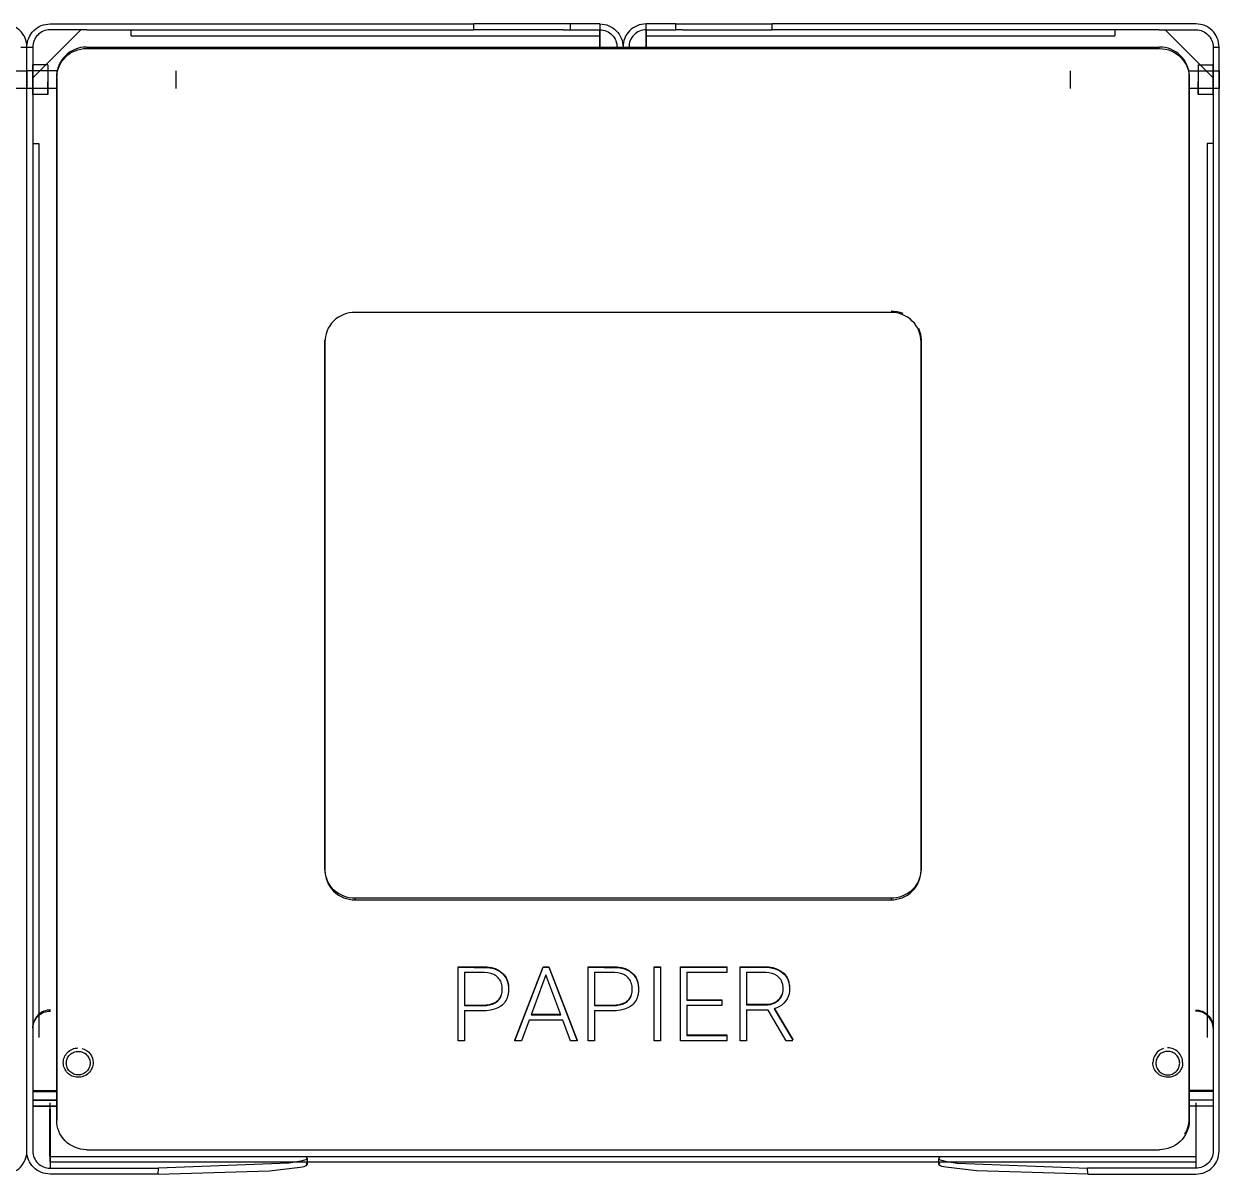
# Model space of a CAD drawing. Header units: millimetres. Extents: x 10366 to 28454, y 24552 to 29702.
# Drawn here: x 27372.8 to 27773.8, y 26260.7 to 26646.6 of the extents above; entities that cross this region are included whole.
import ezdxf

# ---------------------------------------------------------------- set-up
doc = ezdxf.new("R2010")
doc.units = ezdxf.units.MM
doc.header["$LTSCALE"] = 3
doc.layers.add('DomyÅ›lny', color=7, linetype='Continuous')

msp = doc.modelspace()

# ---------------------------------------------------------------- linework, layer by layer
at = {"layer": 'DomyÅ›lny'}
for p, q in [((27381.57, 26646.64), (27523.81, 26646.64)), ((27556.05, 26646.64), (27523.81, 26646.64)), ((27523.81, 26644.64), (27523.81, 26646.64)), ((27556.05, 26646.64), (27556.05, 26644.64)), ((27566.05, 26646.64), (27566.05, 26644.64)), ((27581.57, 26644.64), (27581.57, 26646.64)), ((27591.57, 26644.64), (27591.57, 26646.64)), ((27591.57, 26646.64), (27623.81, 26646.64)), ((27623.81, 26644.64), (27623.81, 26646.64)), ((27766.05, 26646.64), (27623.81, 26646.64)), ((27391.92, 26644.64), (27375.81, 26628.52)), ((27378.98, 26631.7), (27391.92, 26644.64)), ((27393.92, 26644.64), (27381.57, 26644.64)), ((27393.92, 26644.64), (27523.81, 26644.64)), ((27408.81, 26642.64), (27408.81, 26644.64)), ((27408.81, 26642.64), (27566.05, 26642.64)), ((27553.69, 26644.64), (27523.81, 26644.64)), ((27553.69, 26644.64), (27556.05, 26644.64)), ((27566.05, 26644.64), (27566.05, 26642.64)), ((27566.05, 26644.64), (27566.05, 26638.38)), ((27566.05, 26638.38), (27566.05, 26644.64)), ((27581.57, 26642.64), (27581.57, 26644.64)), ((27581.57, 26638.38), (27581.57, 26644.64)), ((27581.57, 26644.64), (27581.57, 26638.38)), ((27581.57, 26642.64), (27738.81, 26642.64)), ((27593.92, 26644.64), (27591.57, 26644.64)), ((27593.92, 26644.64), (27623.81, 26644.64)), ((27753.69, 26644.64), (27623.81, 26644.64)), ((27738.81, 26644.64), (27738.81, 26642.64)), ((27753.69, 26644.64), (27766.05, 26644.64)), ((27755.69, 26644.64), (27771.81, 26628.52)), ((27768.55, 26631.78), (27755.69, 26644.64)), ((27371.81, 26638.88), (27373.81, 26638.88)), ((27373.81, 26268.38), (27373.81, 26638.88)), ((27373.81, 26268.38), (27373.81, 26638.88)), ((27373.81, 26638.88), (27375.81, 26638.88)), ((27375.81, 26638.88), (27375.81, 26268.38)), ((27393.81, 26638.88), (27753.81, 26638.88)), ((27771.81, 26638.88), (27773.81, 26638.88)), ((27771.81, 26638.88), (27771.81, 26268.38)), ((27773.81, 26268.38), (27773.81, 26638.88)), ((27393.81, 26638.38), (27753.81, 26638.38)), ((27363.51, 26630.91), (27373.81, 26630.91)), ((27384.1, 26630.91), (27373.81, 26630.91)), ((27380.81, 26632.91), (27375.81, 26632.91)), ((27380.81, 26630.91), (27375.81, 26630.91)), ((27763.51, 26630.91), (27773.81, 26630.91)), ((27766.81, 26632.91), (27771.81, 26632.91)), ((27766.81, 26630.91), (27771.81, 26630.91)), ((27383.81, 26279.24), (27383.81, 26629.03)), ((27383.81, 26628.52), (27383.81, 26278.74)), ((27763.81, 26279.24), (27763.81, 26629.03)), ((27763.81, 26628.52), (27763.81, 26278.74)), ((27373.81, 26624.91), (27363.81, 26624.91)), ((27383.81, 26624.91), (27373.81, 26624.91)), ((27380.81, 26624.91), (27375.81, 26624.91)), ((27380.81, 26622.91), (27375.81, 26622.91)), ((27773.81, 26624.91), (27763.81, 26624.91)), ((27771.81, 26624.91), (27766.81, 26624.91)), ((27771.81, 26622.91), (27766.81, 26622.91)), ((27375.81, 26606.5), (27377.81, 26606.5)), ((27377.81, 26606.5), (27377.81, 26306.5)), ((27771.81, 26606.5), (27769.81, 26606.5)), ((27769.81, 26606.5), (27769.81, 26306.5)), ((27663.81, 26549.82), (27483.81, 26549.82)), ((27473.81, 26363.09), (27473.81, 26540.48)), ((27473.81, 26539.97), (27473.81, 26362.58)), ((27673.81, 26540.48), (27673.81, 26363.09)), ((27673.81, 26362.58), (27673.81, 26539.97)), ((27473.81, 26363.09), (27473.81, 26362.58)), ((27673.81, 26363.09), (27673.81, 26362.58)), ((27483.81, 26353.24), (27483.81, 26352.73)), ((27663.81, 26353.24), (27483.81, 26353.24)), ((27483.81, 26352.73), (27663.81, 26352.73)), ((27663.81, 26353.24), (27663.81, 26352.73)), ((27518.5, 26305.63), (27518.5, 26330.27)), ((27518.5, 26305.46), (27518.5, 26330.1)), ((27537.51, 26305.63), (27546.97, 26330.27)), ((27537.51, 26305.46), (27546.97, 26330.1)), ((27546.97, 26330.27), (27548.98, 26330.27)), ((27546.97, 26330.1), (27548.98, 26330.1)), ((27548.98, 26330.27), (27558.44, 26305.63)), ((27548.98, 26330.1), (27558.44, 26305.46)), ((27562.11, 26305.63), (27562.11, 26330.27)), ((27562.11, 26305.46), (27562.11, 26330.1)), ((27584.23, 26330.27), (27586.34, 26330.27)), ((27584.23, 26305.63), (27584.23, 26330.27)), ((27584.23, 26330.1), (27586.34, 26330.1)), ((27584.23, 26305.46), (27584.23, 26330.1)), ((27586.34, 26330.27), (27586.34, 26305.63)), ((27586.34, 26330.1), (27586.34, 26305.46)), ((27593.12, 26305.63), (27593.12, 26330.27)), ((27593.12, 26330.27), (27608.59, 26330.27)), ((27593.12, 26305.46), (27593.12, 26330.1)), ((27593.12, 26330.1), (27608.59, 26330.1)), ((27608.59, 26330.27), (27608.59, 26328.49)), ((27608.59, 26330.1), (27608.59, 26328.32)), ((27613.07, 26305.63), (27613.07, 26330.27)), ((27613.07, 26305.46), (27613.07, 26330.1)), ((27520.61, 26328.49), (27520.61, 26317.42)), ((27520.61, 26328.32), (27520.61, 26317.25)), ((27547.97, 26327.56), (27542.95, 26314.14)), ((27552.98, 26314.14), (27547.97, 26327.56)), ((27564.23, 26328.49), (27564.23, 26317.42)), ((27564.23, 26328.32), (27564.23, 26317.25)), ((27595.23, 26328.49), (27595.23, 26319.2)), ((27595.23, 26328.32), (27595.23, 26319.03)), ((27608.59, 26328.32), (27595.23, 26328.32)), ((27615.2, 26328.49), (27615.2, 26317.66)), ((27615.2, 26328.32), (27615.2, 26317.49)), ((27595.23, 26319.2), (27606.93, 26319.2)), ((27595.23, 26319.03), (27606.93, 26319.03)), ((27606.93, 26319.2), (27606.93, 26317.44)), ((27606.93, 26319.03), (27606.93, 26317.27)), ((27520.61, 26315.66), (27520.61, 26305.63)), ((27520.61, 26315.49), (27520.61, 26305.46)), ((27542.95, 26314.31), (27552.98, 26314.31)), ((27542.95, 26314.14), (27552.98, 26314.14)), ((27564.23, 26315.66), (27564.23, 26305.63)), ((27564.23, 26315.49), (27564.23, 26305.46)), ((27595.23, 26317.44), (27595.23, 26307.39)), ((27606.93, 26317.27), (27595.23, 26317.27)), ((27595.23, 26317.27), (27595.23, 26307.22)), ((27615.2, 26315.88), (27615.2, 26305.63)), ((27622.47, 26315.71), (27615.2, 26315.71)), ((27615.2, 26315.71), (27615.2, 26305.46)), ((27628.51, 26305.46), (27622.47, 26315.71)), ((27624.51, 26316.32), (27630.76, 26305.85)), ((27624.51, 26316.15), (27630.76, 26305.68)), ((27542.3, 26312.36), (27539.72, 26305.46)), ((27553.65, 26312.36), (27542.3, 26312.36)), ((27556.24, 26305.46), (27553.65, 26312.36)), ((27595.23, 26307.39), (27595.23, 26307.22)), ((27595.23, 26307.39), (27608.68, 26307.39)), ((27595.23, 26307.22), (27608.68, 26307.22)), ((27608.68, 26307.39), (27608.68, 26307.22)), ((27608.68, 26307.39), (27608.68, 26305.63)), ((27608.68, 26307.22), (27608.68, 26305.46)), ((27520.61, 26305.46), (27518.5, 26305.46)), ((27539.72, 26305.46), (27537.51, 26305.46)), ((27558.44, 26305.46), (27556.24, 26305.46)), ((27564.23, 26305.46), (27562.11, 26305.46)), ((27586.34, 26305.46), (27584.23, 26305.46)), ((27608.68, 26305.46), (27593.12, 26305.46)), ((27615.2, 26305.46), (27613.07, 26305.46)), ((27630.76, 26305.46), (27628.51, 26305.46)), ((27375.81, 26288.74), (27383.81, 26288.74)), ((27375.81, 26288.4), (27383.81, 26288.4)), ((27771.8, 26288.74), (27763.81, 26288.74)), ((27771.8, 26288.4), (27763.81, 26288.4)), ((27375.81, 26285.52), (27383.81, 26285.52)), ((27383.81, 26285.51), (27375.81, 26285.51)), ((27375.81, 26283.52), (27383.81, 26283.52)), ((27383.81, 26283.51), (27375.81, 26283.51)), ((27381.56, 26266.55), (27381.56, 26282.52)), ((27381.57, 26282.55), (27381.57, 26262.67)), ((27771.8, 26285.52), (27763.81, 26285.52)), ((27771.8, 26285.51), (27763.81, 26285.51)), ((27771.8, 26283.52), (27763.81, 26283.52)), ((27771.8, 26283.51), (27763.81, 26283.51)), ((27766.05, 26282.55), (27766.05, 26262.67)), ((27766.05, 26282.52), (27766.05, 26266.55)), ((27383.81, 26278.74), (27383.81, 26279.24)), ((27763.81, 26278.74), (27763.81, 26279.24)), ((27381.56, 26266.55), (27766.05, 26266.55)), ((27393.81, 26268.88), (27753.81, 26268.88)), ((27467.84, 26265.91), (27467.8, 26263.93)), ((27679.81, 26263.93), (27679.77, 26265.91)), ((27766.05, 26264.68), (27381.56, 26264.68)), ((27381.57, 26262.67), (27417.93, 26262.67)), ((27417.89, 26260.69), (27417.93, 26262.67)), ((27766.05, 26262.67), (27729.68, 26262.67)), ((27729.72, 26260.69), (27729.68, 26262.67)), ((27417.89, 26260.69), (27381.57, 26260.69)), ((27729.72, 26260.69), (27766.05, 26260.69))]:
    msp.add_line(p, q, dxfattribs=at)
for points in [[(27373.81, 26638.88, 0), (27373.77, 26639.65, 0), (27373.65, 26640.42, 0), (27373.46, 26641.17, 0), (27373.2, 26641.89, 0), (27372.86, 26642.58, 0), (27372.47, 26643.24, 0), (27372.01, 26643.85, 0), (27371.49, 26644.41, 0), (27370.92, 26644.91, 0), (27370.31, 26645.36, 0), (27369.66, 26645.75, 0), (27368.97, 26646.07, 0), (27368.26, 26646.32, 0), (27367.53, 26646.49, 0), (27366.79, 26646.6, 0), (27366.05, 26646.64, 0)], [(27373.81, 26638.88, 0), (27373.84, 26639.65, 0), (27373.96, 26640.42, 0), (27374.15, 26641.17, 0), (27374.41, 26641.89, 0), (27374.75, 26642.58, 0), (27375.14, 26643.24, 0), (27375.6, 26643.85, 0), (27376.12, 26644.41, 0), (27376.69, 26644.91, 0), (27377.3, 26645.36, 0), (27377.95, 26645.75, 0), (27378.64, 26646.07, 0), (27379.35, 26646.32, 0), (27380.08, 26646.49, 0), (27380.82, 26646.6, 0), (27381.57, 26646.64, 0)], [(27566.05, 26646.64, 0), (27566.05, 26646.64, 0), (27566.05, 26646.64, 0), (27566.05, 26646.64, 0), (27566.05, 26646.64, 0), (27566.05, 26646.64, 0), (27566.05, 26646.64, 0), (27566.05, 26646.64, 0), (27566.05, 26646.64, 0), (27566.05, 26646.64, 0), (27566.05, 26646.64, 0), (27566.04, 26646.64, 0), (27566.04, 26646.64, 0), (27566.03, 26646.64, 0), (27565.98, 26646.64, 0), (27565.75, 26646.64, 0), (27564.81, 26646.64, 0), (27556.05, 26646.64, 0)], [(27566.05, 26646.64, 0), (27566.82, 26646.6, 0), (27567.59, 26646.48, 0), (27568.33, 26646.29, 0), (27569.06, 26646.03, 0), (27569.75, 26645.7, 0), (27570.4, 26645.3, 0), (27571.01, 26644.84, 0), (27571.57, 26644.32, 0), (27572.08, 26643.76, 0), (27572.53, 26643.14, 0), (27572.91, 26642.49, 0), (27573.23, 26641.81, 0), (27573.48, 26641.1, 0), (27573.66, 26640.37, 0), (27573.77, 26639.62, 0), (27573.81, 26638.88, 0)], [(27581.57, 26646.64, 0), (27580.79, 26646.6, 0), (27580.03, 26646.48, 0), (27579.28, 26646.29, 0), (27578.55, 26646.03, 0), (27577.86, 26645.7, 0), (27577.21, 26645.3, 0), (27576.6, 26644.84, 0), (27576.04, 26644.32, 0), (27575.53, 26643.76, 0), (27575.08, 26643.14, 0), (27574.7, 26642.49, 0), (27574.38, 26641.81, 0), (27574.13, 26641.1, 0), (27573.95, 26640.37, 0), (27573.84, 26639.62, 0), (27573.81, 26638.88, 0)], [(27591.57, 26646.64, 0), (27581.57, 26646.64, 0)], [(27773.81, 26638.88, 0), (27773.77, 26639.65, 0), (27773.65, 26640.42, 0), (27773.46, 26641.17, 0), (27773.2, 26641.89, 0), (27772.86, 26642.58, 0), (27772.47, 26643.24, 0), (27772.01, 26643.85, 0), (27771.49, 26644.41, 0), (27770.92, 26644.91, 0), (27770.31, 26645.36, 0), (27769.66, 26645.75, 0), (27768.97, 26646.07, 0), (27768.26, 26646.32, 0), (27767.53, 26646.49, 0), (27766.79, 26646.6, 0), (27766.05, 26646.64, 0)], [(27381.57, 26644.64, 0), (27380.98, 26644.61, 0), (27380.42, 26644.52, 0), (27379.86, 26644.38, 0), (27379.32, 26644.18, 0), (27378.8, 26643.93, 0), (27378.32, 26643.64, 0), (27377.87, 26643.29, 0), (27377.45, 26642.91, 0), (27377.08, 26642.49, 0), (27376.75, 26642.03, 0), (27376.46, 26641.55, 0), (27376.23, 26641.04, 0), (27376.04, 26640.52, 0), (27375.91, 26639.98, 0), (27375.83, 26639.43, 0), (27375.81, 26638.88, 0)], [(27556.05, 26644.64, 0), (27566.05, 26644.64, 0)], [(27566.05, 26644.64, 0), (27566.63, 26644.61, 0), (27567.2, 26644.52, 0), (27567.75, 26644.38, 0), (27568.29, 26644.18, 0), (27568.81, 26643.93, 0), (27569.29, 26643.64, 0), (27569.74, 26643.29, 0), (27570.16, 26642.91, 0), (27570.53, 26642.49, 0), (27570.86, 26642.03, 0), (27571.15, 26641.55, 0), (27571.38, 26641.04, 0), (27571.57, 26640.52, 0), (27571.7, 26639.98, 0), (27571.78, 26639.43, 0), (27571.81, 26638.88, 0)], [(27581.57, 26644.64, 0), (27580.98, 26644.61, 0), (27580.42, 26644.52, 0), (27579.86, 26644.38, 0), (27579.32, 26644.18, 0), (27578.8, 26643.93, 0), (27578.32, 26643.64, 0), (27577.87, 26643.29, 0), (27577.45, 26642.91, 0), (27577.08, 26642.49, 0), (27576.75, 26642.03, 0), (27576.46, 26641.55, 0), (27576.23, 26641.04, 0), (27576.04, 26640.52, 0), (27575.91, 26639.98, 0), (27575.83, 26639.43, 0), (27575.81, 26638.88, 0)], [(27581.57, 26644.64, 0), (27581.57, 26644.64, 0), (27581.57, 26644.64, 0), (27581.57, 26644.64, 0), (27581.57, 26644.64, 0), (27581.57, 26644.64, 0), (27581.57, 26644.64, 0), (27581.57, 26644.64, 0), (27581.57, 26644.64, 0), (27581.57, 26644.64, 0), (27581.57, 26644.64, 0), (27581.57, 26644.64, 0), (27581.57, 26644.64, 0), (27581.58, 26644.64, 0), (27581.64, 26644.64, 0), (27581.86, 26644.64, 0), (27582.8, 26644.64, 0), (27591.57, 26644.64, 0)], [(27766.05, 26644.64, 0), (27766.63, 26644.61, 0), (27767.2, 26644.52, 0), (27767.75, 26644.38, 0), (27768.29, 26644.18, 0), (27768.81, 26643.93, 0), (27769.29, 26643.64, 0), (27769.74, 26643.29, 0), (27770.16, 26642.91, 0), (27770.53, 26642.49, 0), (27770.86, 26642.03, 0), (27771.15, 26641.55, 0), (27771.38, 26641.04, 0), (27771.57, 26640.52, 0), (27771.7, 26639.98, 0), (27771.78, 26639.43, 0), (27771.81, 26638.88, 0)], [(27393.81, 26638.88, 0), (27392.78, 26638.83, 0), (27391.78, 26638.68, 0), (27390.8, 26638.42, 0), (27389.85, 26638.08, 0), (27388.95, 26637.64, 0), (27388.1, 26637.12, 0), (27387.32, 26636.53, 0), (27386.6, 26635.86, 0), (27385.95, 26635.13, 0), (27385.38, 26634.34, 0), (27384.9, 26633.51, 0), (27384.5, 26632.63, 0), (27384.19, 26631.74, 0), (27383.97, 26630.81, 0), (27383.84, 26629.93, 0), (27383.81, 26629.03, 0)], [(27763.81, 26629.03, 0), (27763.75, 26630.02, 0), (27763.6, 26631.01, 0), (27763.35, 26631.97, 0), (27763.01, 26632.89, 0), (27762.57, 26633.77, 0), (27762.05, 26634.6, 0), (27761.46, 26635.37, 0), (27760.79, 26636.08, 0), (27760.06, 26636.71, 0), (27759.28, 26637.28, 0), (27758.45, 26637.76, 0), (27757.57, 26638.16, 0), (27756.68, 26638.47, 0), (27755.75, 26638.69, 0), (27754.78, 26638.84, 0), (27753.81, 26638.88, 0)], [(27383.81, 26628.52, 0), (27383.86, 26629.52, 0), (27384.01, 26630.5, 0), (27384.26, 26631.46, 0), (27384.61, 26632.38, 0), (27385.04, 26633.26, 0), (27385.56, 26634.09, 0), (27386.15, 26634.86, 0), (27386.82, 26635.57, 0), (27387.55, 26636.21, 0), (27388.33, 26636.77, 0), (27389.16, 26637.25, 0), (27390.04, 26637.65, 0), (27390.93, 26637.96, 0), (27391.86, 26638.19, 0), (27392.83, 26638.33, 0), (27393.81, 26638.38, 0)], [(27753.81, 26638.38, 0), (27754.83, 26638.32, 0), (27755.83, 26638.17, 0), (27756.82, 26637.92, 0), (27757.76, 26637.57, 0), (27758.66, 26637.14, 0), (27759.51, 26636.62, 0), (27760.29, 26636.02, 0), (27761.02, 26635.35, 0), (27761.66, 26634.62, 0), (27762.23, 26633.83, 0), (27762.71, 26633, 0), (27763.11, 26632.13, 0), (27763.42, 26631.23, 0), (27763.64, 26630.3, 0), (27763.77, 26629.43, 0), (27763.81, 26628.52, 0)], [(27373.81, 26630.91, 0), (27373.81, 26630.91, 0), (27373.81, 26630.91, 0), (27373.81, 26630.91, 0), (27373.81, 26630.91, 0), (27373.81, 26630.91, 0), (27373.81, 26630.91, 0), (27373.81, 26630.91, 0), (27373.81, 26630.91, 0), (27373.81, 26630.91, 0), (27373.81, 26630.91, 0), (27373.81, 26630.91, 0), (27373.81, 26630.9, 0), (27373.81, 26630.89, 0), (27373.81, 26630.82, 0), (27373.81, 26630.54, 0), (27373.81, 26624.91, 0)], [(27375.81, 26630.91, 0), (27375.81, 26630.91, 0), (27375.81, 26630.91, 0), (27375.81, 26630.91, 0), (27375.81, 26630.91, 0), (27375.81, 26630.91, 0), (27375.81, 26630.91, 0), (27375.81, 26630.91, 0), (27375.81, 26630.91, 0), (27375.81, 26630.91, 0), (27375.81, 26630.91, 0), (27375.81, 26630.91, 0), (27375.81, 26630.9, 0), (27375.81, 26630.89, 0), (27375.81, 26630.82, 0), (27375.81, 26630.54, 0), (27375.81, 26624.91, 0)], [(27380.81, 26632.91, 0), (27380.81, 26632.91, 0), (27380.81, 26632.91, 0), (27380.81, 26632.91, 0), (27380.81, 26632.91, 0), (27380.81, 26632.91, 0), (27380.81, 26632.91, 0), (27380.81, 26632.91, 0), (27380.81, 26632.91, 0), (27380.81, 26632.91, 0), (27380.81, 26632.91, 0), (27380.81, 26632.9, 0), (27380.81, 26632.89, 0), (27380.81, 26632.83, 0), (27380.81, 26632.59, 0), (27380.81, 26630.02, 0), (27380.81, 26623.56, 0), (27380.81, 26622.91, 0), (27380.81, 26622.91, 0), (27380.81, 26622.91, 0), (27380.81, 26622.91, 0), (27380.81, 26622.91, 0), (27380.81, 26622.91, 0), (27380.81, 26622.91, 0), (27380.81, 26622.91, 0), (27380.81, 26622.91, 0), (27380.81, 26622.91, 0), (27380.81, 26622.91, 0), (27380.81, 26622.91, 0), (27380.81, 26622.91, 0), (27380.81, 26622.91, 0), (27380.81, 26622.91, 0), (27380.81, 26622.91, 0), (27380.81, 26622.91, 0), (27380.81, 26622.91, 0), (27380.81, 26622.91, 0), (27380.81, 26622.93, 0), (27380.81, 26622.98, 0), (27380.81, 26623.22, 0), (27380.81, 26624.23, 0), (27380.81, 26627.18, 0)], [(27380.81, 26630.91, 0), (27380.81, 26630.91, 0), (27380.81, 26630.91, 0), (27380.81, 26630.91, 0), (27380.81, 26630.91, 0), (27380.81, 26630.91, 0), (27380.81, 26630.91, 0), (27380.81, 26630.91, 0), (27380.81, 26630.91, 0), (27380.81, 26630.91, 0), (27380.81, 26630.91, 0), (27380.81, 26630.91, 0), (27380.81, 26630.9, 0), (27380.81, 26630.89, 0), (27380.81, 26630.82, 0), (27380.81, 26630.54, 0), (27380.81, 26624.91, 0)], [(27423.81, 26630.91, 0), (27423.81, 26630.91, 0), (27423.81, 26630.91, 0), (27423.81, 26630.91, 0), (27423.81, 26630.91, 0), (27423.81, 26630.91, 0), (27423.81, 26630.91, 0), (27423.81, 26630.91, 0), (27423.81, 26630.91, 0), (27423.81, 26630.91, 0), (27423.81, 26630.91, 0), (27423.81, 26630.91, 0), (27423.81, 26630.9, 0), (27423.81, 26630.89, 0), (27423.81, 26630.82, 0), (27423.81, 26630.54, 0), (27423.81, 26624.91, 0)], [(27723.81, 26630.91, 0), (27723.81, 26630.91, 0), (27723.81, 26630.91, 0), (27723.81, 26630.91, 0), (27723.81, 26630.91, 0), (27723.81, 26630.91, 0), (27723.81, 26630.91, 0), (27723.81, 26630.91, 0), (27723.81, 26630.91, 0), (27723.81, 26630.91, 0), (27723.81, 26630.91, 0), (27723.81, 26630.91, 0), (27723.81, 26630.9, 0), (27723.81, 26630.89, 0), (27723.81, 26630.82, 0), (27723.81, 26630.54, 0), (27723.81, 26624.91, 0)], [(27766.81, 26632.91, 0), (27766.81, 26632.91, 0), (27766.81, 26632.91, 0), (27766.81, 26632.91, 0), (27766.81, 26632.91, 0), (27766.81, 26632.91, 0), (27766.81, 26632.91, 0), (27766.81, 26632.91, 0), (27766.81, 26632.91, 0), (27766.81, 26632.91, 0), (27766.81, 26632.91, 0), (27766.81, 26632.9, 0), (27766.81, 26632.89, 0), (27766.81, 26632.83, 0), (27766.81, 26632.59, 0), (27766.81, 26630.02, 0), (27766.81, 26623.56, 0), (27766.81, 26622.91, 0), (27766.81, 26622.91, 0), (27766.81, 26622.91, 0), (27766.81, 26622.91, 0), (27766.81, 26622.91, 0), (27766.81, 26622.91, 0), (27766.81, 26622.91, 0), (27766.81, 26622.91, 0), (27766.81, 26622.91, 0), (27766.81, 26622.91, 0), (27766.81, 26622.91, 0), (27766.81, 26622.91, 0), (27766.81, 26622.91, 0), (27766.81, 26622.91, 0), (27766.81, 26622.91, 0), (27766.81, 26622.91, 0), (27766.81, 26622.91, 0), (27766.81, 26622.91, 0), (27766.81, 26622.91, 0), (27766.81, 26622.93, 0), (27766.81, 26622.98, 0), (27766.81, 26623.22, 0), (27766.81, 26624.23, 0), (27766.81, 26627.18, 0)], [(27766.81, 26630.91, 0), (27766.81, 26630.91, 0), (27766.81, 26630.91, 0), (27766.81, 26630.91, 0), (27766.81, 26630.91, 0), (27766.81, 26630.91, 0), (27766.81, 26630.91, 0), (27766.81, 26630.91, 0), (27766.81, 26630.91, 0), (27766.81, 26630.91, 0), (27766.81, 26630.91, 0), (27766.81, 26630.91, 0), (27766.81, 26630.9, 0), (27766.81, 26630.89, 0), (27766.81, 26630.82, 0), (27766.81, 26630.54, 0), (27766.81, 26624.91, 0)], [(27771.81, 26630.91, 0), (27771.81, 26630.91, 0), (27771.81, 26630.91, 0), (27771.81, 26630.91, 0), (27771.81, 26630.91, 0), (27771.81, 26630.91, 0), (27771.81, 26630.91, 0), (27771.81, 26630.91, 0), (27771.81, 26630.91, 0), (27771.81, 26630.91, 0), (27771.81, 26630.91, 0), (27771.81, 26630.91, 0), (27771.81, 26630.9, 0), (27771.81, 26630.89, 0), (27771.81, 26630.82, 0), (27771.81, 26630.54, 0), (27771.81, 26624.91, 0)], [(27373.81, 26629.65, 0), (27373.81, 26624.91, 0)], [(27663.81, 26550.33, 0), (27664.76, 26550.29, 0), (27665.74, 26550.15, 0), (27666.73, 26549.9, 0), (27667.72, 26549.55, 0)], [(27483.81, 26549.82, 0), (27482.91, 26549.78, 0), (27481.99, 26549.66, 0), (27481.05, 26549.44, 0), (27480.12, 26549.13, 0), (27479.21, 26548.72, 0), (27478.33, 26548.22, 0), (27477.5, 26547.62, 0), (27476.73, 26546.94, 0), (27476.04, 26546.18, 0), (27475.44, 26545.36, 0), (27474.92, 26544.49, 0), (27474.51, 26543.6, 0), (27474.19, 26542.68, 0), (27473.97, 26541.76, 0), (27473.85, 26540.85, 0), (27473.81, 26539.97, 0)], [(27673.81, 26539.97, 0), (27673.76, 26540.85, 0), (27673.64, 26541.76, 0), (27673.42, 26542.68, 0), (27673.1, 26543.6, 0), (27672.69, 26544.49, 0), (27672.18, 26545.36, 0), (27671.57, 26546.18, 0), (27670.88, 26546.94, 0), (27670.11, 26547.62, 0), (27669.28, 26548.22, 0), (27668.4, 26548.72, 0), (27667.49, 26549.13, 0), (27666.56, 26549.44, 0), (27665.62, 26549.66, 0), (27664.7, 26549.78, 0), (27663.81, 26549.82, 0)], [(27672.9, 26544.58, 0), (27673.31, 26543.55, 0), (27673.59, 26542.51, 0), (27673.75, 26541.48, 0), (27673.81, 26540.48, 0)], [(27483.81, 26353.24, 0), (27482.91, 26353.28, 0), (27481.99, 26353.4, 0), (27481.05, 26353.62, 0), (27480.12, 26353.93, 0), (27479.21, 26354.34, 0), (27478.33, 26354.84, 0), (27477.5, 26355.44, 0), (27476.73, 26356.12, 0), (27476.04, 26356.88, 0), (27475.44, 26357.7, 0), (27474.92, 26358.56, 0), (27474.51, 26359.46, 0), (27474.19, 26360.38, 0), (27473.97, 26361.3, 0), (27473.85, 26362.2, 0), (27473.81, 26363.09, 0)], [(27473.81, 26362.58, 0), (27473.85, 26361.7, 0), (27473.97, 26360.79, 0), (27474.19, 26359.87, 0), (27474.51, 26358.95, 0), (27474.92, 26358.05, 0), (27475.44, 26357.19, 0), (27476.04, 26356.37, 0), (27476.73, 26355.61, 0), (27477.5, 26354.93, 0), (27478.33, 26354.33, 0), (27479.21, 26353.83, 0), (27480.12, 26353.42, 0), (27481.05, 26353.11, 0), (27481.99, 26352.89, 0), (27482.91, 26352.77, 0), (27483.81, 26352.73, 0)], [(27673.81, 26363.09, 0), (27673.76, 26362.2, 0), (27673.64, 26361.3, 0), (27673.42, 26360.38, 0), (27673.1, 26359.46, 0), (27672.69, 26358.56, 0), (27672.18, 26357.7, 0), (27671.57, 26356.88, 0), (27670.88, 26356.12, 0), (27670.11, 26355.44, 0), (27669.28, 26354.84, 0), (27668.4, 26354.34, 0), (27667.49, 26353.93, 0), (27666.56, 26353.62, 0), (27665.62, 26353.4, 0), (27664.7, 26353.28, 0), (27663.81, 26353.24, 0)], [(27663.81, 26352.73, 0), (27664.7, 26352.77, 0), (27665.62, 26352.89, 0), (27666.56, 26353.11, 0), (27667.49, 26353.42, 0), (27668.4, 26353.83, 0), (27669.28, 26354.33, 0), (27670.11, 26354.93, 0), (27670.88, 26355.61, 0), (27671.57, 26356.37, 0), (27672.18, 26357.19, 0), (27672.69, 26358.05, 0), (27673.1, 26358.95, 0), (27673.42, 26359.87, 0), (27673.64, 26360.79, 0), (27673.76, 26361.7, 0), (27673.81, 26362.58, 0)], [(27518.5, 26330.27, 0), (27523.98, 26330.27, 0), (27526.72, 26330.27, 0), (27528.22, 26330.22, 0), (27529.64, 26330, 0), (27530.92, 26329.63, 0), (27532.07, 26329.09, 0), (27533.07, 26328.39, 0), (27533.52, 26327.98, 0), (27533.92, 26327.54, 0), (27534.27, 26327.07, 0), (27534.58, 26326.56, 0), (27534.84, 26326.03, 0), (27535.05, 26325.47, 0), (27535.34, 26324.25, 0), (27535.43, 26322.9, 0)], [(27518.5, 26330.1, 0), (27529.11, 26329.94, 0), (27530.38, 26329.65, 0), (27531.53, 26329.21, 0), (27532.55, 26328.62, 0), (27533.45, 26327.88, 0), (27533.84, 26327.47, 0), (27534.19, 26327.03, 0), (27534.49, 26326.56, 0), (27534.75, 26326.06, 0), (27534.97, 26325.54, 0), (27535.28, 26324.4, 0), (27535.42, 26323.16, 0), (27535.39, 26321.85, 0), (27535.2, 26320.64, 0), (27534.84, 26319.55, 0), (27534.6, 26319.06, 0), (27534.32, 26318.59, 0), (27534, 26318.15, 0), (27533.64, 26317.74, 0), (27533.24, 26317.36, 0), (27532.79, 26317.01, 0), (27531.8, 26316.43, 0), (27530.66, 26315.98, 0), (27529.37, 26315.68, 0), (27527.94, 26315.52, 0), (27520.61, 26315.49, 0)], [(27562.11, 26330.27, 0), (27567.59, 26330.27, 0), (27570.33, 26330.27, 0), (27571.84, 26330.22, 0), (27573.25, 26330, 0), (27574.54, 26329.63, 0), (27575.68, 26329.09, 0), (27576.68, 26328.39, 0), (27577.13, 26327.98, 0), (27577.53, 26327.54, 0), (27577.89, 26327.07, 0), (27578.19, 26326.56, 0), (27578.45, 26326.03, 0), (27578.67, 26325.47, 0), (27578.95, 26324.25, 0), (27579.04, 26322.9, 0)], [(27562.11, 26330.1, 0), (27572.72, 26329.94, 0), (27573.99, 26329.65, 0), (27575.14, 26329.21, 0), (27576.16, 26328.62, 0), (27577.06, 26327.88, 0), (27577.45, 26327.47, 0), (27577.8, 26327.03, 0), (27578.1, 26326.56, 0), (27578.36, 26326.06, 0), (27578.58, 26325.54, 0), (27578.89, 26324.4, 0), (27579.03, 26323.16, 0), (27579.01, 26321.85, 0), (27578.81, 26320.64, 0), (27578.46, 26319.55, 0), (27578.22, 26319.06, 0), (27577.94, 26318.59, 0), (27577.61, 26318.15, 0), (27577.25, 26317.74, 0), (27576.85, 26317.36, 0), (27576.41, 26317.01, 0), (27575.41, 26316.43, 0), (27574.27, 26315.98, 0), (27572.98, 26315.68, 0), (27571.55, 26315.52, 0), (27564.23, 26315.49, 0)], [(27613.07, 26330.27, 0), (27618.46, 26330.27, 0), (27621.16, 26330.27, 0), (27622.69, 26330.19, 0), (27624.08, 26329.97, 0), (27625.34, 26329.59, 0), (27626.46, 26329.05, 0), (27627.43, 26328.37, 0), (27627.86, 26327.97, 0), (27628.25, 26327.54, 0), (27628.59, 26327.08, 0), (27628.88, 26326.59, 0), (27629.13, 26326.07, 0), (27629.33, 26325.52, 0), (27629.61, 26324.32, 0), (27629.7, 26323.01, 0)], [(27613.07, 26330.1, 0), (27620.84, 26330.1, 0), (27622.99, 26329.99, 0), (27623.99, 26329.82, 0), (27624.91, 26329.57, 0), (27625.77, 26329.24, 0), (27626.55, 26328.83, 0), (27627.26, 26328.34, 0), (27627.89, 26327.77, 0), (27628.42, 26327.14, 0), (27628.86, 26326.45, 0), (27629.21, 26325.69, 0), (27629.47, 26324.87, 0), (27629.63, 26323.99, 0), (27629.69, 26323.04, 0), (27629.66, 26322.08, 0), (27629.51, 26321.18, 0), (27629.24, 26320.31, 0), (27628.85, 26319.5, 0), (27628.35, 26318.73, 0), (27627.74, 26318.03, 0), (27627.05, 26317.42, 0), (27626.29, 26316.91, 0), (27625.44, 26316.48, 0), (27624.51, 26316.15, 0)], [(27520.61, 26317.25, 0), (27524.73, 26317.25, 0), (27526.8, 26317.25, 0), (27527.97, 26317.29, 0), (27529.07, 26317.45, 0), (27530.05, 26317.72, 0), (27530.91, 26318.12, 0), (27531.3, 26318.37, 0), (27531.65, 26318.64, 0), (27531.97, 26318.94, 0), (27532.25, 26319.27, 0), (27532.51, 26319.62, 0), (27532.72, 26320, 0), (27532.91, 26320.4, 0), (27533.06, 26320.82, 0), (27533.26, 26321.74, 0), (27533.32, 26322.75, 0), (27533.24, 26323.75, 0), (27533.03, 26324.67, 0), (27532.88, 26325.1, 0), (27532.69, 26325.5, 0), (27532.46, 26325.88, 0), (27532.2, 26326.24, 0), (27531.91, 26326.58, 0), (27531.58, 26326.89, 0), (27531.22, 26327.18, 0), (27530.84, 26327.43, 0), (27530.42, 26327.65, 0), (27529.51, 26328, 0), (27528.48, 26328.22, 0), (27527.34, 26328.32, 0), (27520.61, 26328.32, 0)], [(27564.23, 26317.25, 0), (27568.35, 26317.25, 0), (27570.41, 26317.25, 0), (27571.58, 26317.29, 0), (27572.69, 26317.45, 0), (27573.67, 26317.72, 0), (27574.53, 26318.12, 0), (27574.91, 26318.37, 0), (27575.26, 26318.64, 0), (27575.58, 26318.94, 0), (27575.87, 26319.27, 0), (27576.12, 26319.62, 0), (27576.34, 26320, 0), (27576.52, 26320.4, 0), (27576.67, 26320.82, 0), (27576.87, 26321.74, 0), (27576.93, 26322.75, 0), (27576.86, 26323.75, 0), (27576.65, 26324.67, 0), (27576.49, 26325.1, 0), (27576.3, 26325.5, 0), (27576.07, 26325.88, 0), (27575.81, 26326.24, 0), (27575.52, 26326.58, 0), (27575.19, 26326.89, 0), (27574.84, 26327.18, 0), (27574.45, 26327.43, 0), (27574.04, 26327.65, 0), (27573.12, 26328, 0), (27572.09, 26328.22, 0), (27570.95, 26328.32, 0), (27564.23, 26328.32, 0)], [(27615.2, 26317.49, 0), (27619.21, 26317.49, 0), (27621.21, 26317.49, 0), (27622.27, 26317.51, 0), (27623.3, 26317.65, 0), (27624.23, 26317.92, 0), (27625.07, 26318.32, 0), (27625.45, 26318.57, 0), (27625.82, 26318.86, 0), (27626.45, 26319.51, 0), (27626.72, 26319.86, 0), (27626.95, 26320.24, 0), (27627.14, 26320.64, 0), (27627.3, 26321.05, 0), (27627.42, 26321.48, 0), (27627.55, 26322.41, 0), (27627.55, 26323.41, 0), (27627.41, 26324.34, 0), (27627.13, 26325.18, 0), (27626.95, 26325.57, 0), (27626.73, 26325.93, 0), (27626.48, 26326.27, 0), (27626.2, 26326.59, 0), (27625.88, 26326.89, 0), (27625.53, 26327.16, 0), (27624.76, 26327.61, 0), (27623.88, 26327.95, 0), (27622.9, 26328.18, 0), (27621.81, 26328.3, 0), (27615.2, 26328.32, 0)], [(27520.61, 26317.42, 0), (27524.72, 26317.42, 0), (27526.78, 26317.42, 0), (27527.95, 26317.46, 0), (27529.05, 26317.61, 0), (27530.03, 26317.88, 0), (27530.89, 26318.28, 0), (27531.27, 26318.52, 0), (27531.63, 26318.79, 0), (27531.95, 26319.09, 0), (27532.24, 26319.42, 0), (27532.49, 26319.77, 0), (27532.71, 26320.14, 0), (27532.9, 26320.53, 0), (27533.05, 26320.95, 0), (27533.25, 26321.87, 0), (27533.32, 26322.87, 0)], [(27564.23, 26317.42, 0), (27568.34, 26317.42, 0), (27570.39, 26317.42, 0), (27571.56, 26317.46, 0), (27572.66, 26317.61, 0), (27573.64, 26317.88, 0), (27574.5, 26318.28, 0), (27574.89, 26318.52, 0), (27575.24, 26318.79, 0), (27575.56, 26319.09, 0), (27575.85, 26319.42, 0), (27576.1, 26319.77, 0), (27576.32, 26320.14, 0), (27576.51, 26320.53, 0), (27576.66, 26320.95, 0), (27576.86, 26321.87, 0), (27576.93, 26322.87, 0)], [(27615.2, 26317.66, 0), (27619.19, 26317.66, 0), (27621.19, 26317.66, 0), (27622.24, 26317.68, 0), (27623.26, 26317.81, 0), (27624.2, 26318.07, 0), (27625.04, 26318.47, 0), (27625.42, 26318.72, 0), (27625.78, 26319, 0), (27626.42, 26319.64, 0), (27626.69, 26320, 0), (27626.92, 26320.37, 0), (27627.12, 26320.76, 0), (27627.28, 26321.17, 0), (27627.41, 26321.6, 0), (27627.5, 26322.05, 0), (27627.57, 26323.01, 0)], [(27381.7, 26315.74, 0), (27381.17, 26315.72, 0), (27380.62, 26315.64, 0), (27380.07, 26315.52, 0), (27379.53, 26315.33, 0), (27378.99, 26315.09, 0), (27378.47, 26314.79, 0), (27377.98, 26314.44, 0), (27377.53, 26314.04, 0), (27377.12, 26313.59, 0), (27376.77, 26313.11, 0), (27376.46, 26312.6, 0), (27376.22, 26312.07, 0), (27376.03, 26311.53, 0), (27375.9, 26310.99, 0), (27375.83, 26310.46, 0), (27375.81, 26309.94, 0)], [(27375.81, 26309.6, 0), (27375.83, 26310.12, 0), (27375.9, 26310.65, 0), (27376.03, 26311.19, 0), (27376.22, 26311.73, 0), (27376.46, 26312.26, 0), (27376.77, 26312.77, 0), (27377.12, 26313.25, 0), (27377.53, 26313.7, 0), (27377.98, 26314.1, 0), (27378.47, 26314.45, 0), (27378.99, 26314.75, 0), (27379.53, 26314.99, 0), (27380.07, 26315.18, 0), (27380.62, 26315.3, 0), (27381.17, 26315.38, 0), (27381.7, 26315.4, 0)], [(27765.91, 26315.74, 0), (27766.44, 26315.72, 0), (27766.98, 26315.64, 0), (27767.53, 26315.52, 0), (27768.08, 26315.33, 0), (27768.62, 26315.09, 0), (27769.14, 26314.79, 0), (27769.63, 26314.44, 0), (27770.08, 26314.04, 0), (27770.49, 26313.59, 0), (27770.84, 26313.11, 0), (27771.14, 26312.6, 0), (27771.39, 26312.07, 0), (27771.58, 26311.53, 0), (27771.7, 26310.99, 0), (27771.78, 26310.46, 0), (27771.8, 26309.94, 0)], [(27771.8, 26309.6, 0), (27771.78, 26310.12, 0), (27771.7, 26310.65, 0), (27771.58, 26311.19, 0), (27771.39, 26311.73, 0), (27771.14, 26312.26, 0), (27770.84, 26312.77, 0), (27770.49, 26313.25, 0), (27770.08, 26313.7, 0), (27769.63, 26314.1, 0), (27769.14, 26314.45, 0), (27768.62, 26314.75, 0), (27768.08, 26314.99, 0), (27767.53, 26315.18, 0), (27766.98, 26315.3, 0), (27766.44, 26315.38, 0), (27765.91, 26315.4, 0)], [(27386.03, 26298.1, 0), (27386.05, 26298.54, 0), (27386.11, 26298.98, 0), (27386.22, 26299.43, 0), (27386.37, 26299.89, 0), (27386.57, 26300.33, 0), (27386.82, 26300.76, 0), (27387.11, 26301.16, 0), (27387.45, 26301.54, 0), (27387.82, 26301.88, 0), (27388.23, 26302.18, 0), (27388.66, 26302.44, 0), (27389.11, 26302.65, 0), (27389.56, 26302.81, 0), (27390.02, 26302.93, 0), (27390.48, 26303, 0), (27390.92, 26303.03, 0)], [(27392.29, 26302.87, 0), (27393.06, 26302.61, 0), (27393.79, 26302.21, 0), (27394.46, 26301.69, 0), (27395.03, 26301.06, 0), (27395.48, 26300.35, 0), (27395.79, 26299.6, 0), (27395.97, 26298.84, 0), (27396.03, 26298.1, 0)], [(27755.16, 26302.82, 0), (27754.41, 26302.54, 0), (27753.71, 26302.13, 0), (27753.07, 26301.61, 0), (27752.53, 26300.98, 0), (27752.1, 26300.29, 0), (27751.8, 26299.56, 0), (27751.63, 26298.82, 0), (27751.58, 26298.1, 0)], [(27761.58, 26298.1, 0), (27761.56, 26298.54, 0), (27761.5, 26299, 0), (27761.39, 26299.46, 0), (27761.23, 26299.92, 0), (27761.02, 26300.37, 0), (27760.76, 26300.81, 0), (27760.45, 26301.22, 0), (27760.1, 26301.6, 0), (27759.72, 26301.94, 0), (27759.3, 26302.24, 0), (27758.86, 26302.49, 0), (27758.4, 26302.69, 0), (27757.93, 26302.84, 0), (27757.46, 26302.95, 0), (27757, 26303.01, 0), (27756.55, 26303.03, 0)], [(27396.03, 26298.1, 0), (27396.01, 26297.6, 0), (27395.93, 26297.12, 0), (27395.81, 26296.64, 0), (27395.64, 26296.17, 0), (27395.42, 26295.73, 0), (27395.16, 26295.31, 0), (27394.85, 26294.92, 0), (27394.51, 26294.56, 0), (27394.14, 26294.23, 0), (27393.74, 26293.94, 0), (27393.3, 26293.7, 0), (27392.85, 26293.5, 0), (27392.39, 26293.34, 0), (27391.92, 26293.24, 0), (27391.44, 26293.17, 0), (27390.96, 26293.16, 0), (27390.46, 26293.19, 0), (27389.97, 26293.27, 0), (27389.49, 26293.4, 0), (27389.03, 26293.57, 0), (27388.59, 26293.79, 0), (27388.17, 26294.04, 0), (27387.8, 26294.33, 0), (27387.45, 26294.65, 0), (27387.13, 26295.01, 0), (27386.84, 26295.4, 0), (27386.6, 26295.81, 0), (27386.4, 26296.24, 0), (27386.24, 26296.69, 0), (27386.12, 26297.15, 0), (27386.05, 26297.63, 0), (27386.03, 26298.1, 0)], [(27761.58, 26298.1, 0), (27761.55, 26297.6, 0), (27761.48, 26297.12, 0), (27761.36, 26296.64, 0), (27761.18, 26296.17, 0), (27760.97, 26295.73, 0), (27760.7, 26295.31, 0), (27760.4, 26294.92, 0), (27760.06, 26294.56, 0), (27759.69, 26294.23, 0), (27759.29, 26293.94, 0), (27758.85, 26293.7, 0), (27758.4, 26293.5, 0), (27757.94, 26293.34, 0), (27757.47, 26293.24, 0), (27756.99, 26293.17, 0), (27756.51, 26293.16, 0), (27756.01, 26293.19, 0), (27755.52, 26293.27, 0), (27755.04, 26293.4, 0), (27754.58, 26293.57, 0), (27754.14, 26293.79, 0), (27753.72, 26294.04, 0), (27753.35, 26294.33, 0), (27753, 26294.65, 0), (27752.68, 26295.01, 0), (27752.39, 26295.4, 0), (27752.15, 26295.81, 0), (27751.95, 26296.24, 0), (27751.79, 26296.69, 0), (27751.67, 26297.15, 0), (27751.6, 26297.63, 0), (27751.58, 26298.1, 0)], [(27381.56, 26284.64, 0), (27381.56, 26284.62, 0), (27381.56, 26284.52, 0), (27381.56, 26284.09, 0), (27381.56, 26282.52, 0)], [(27766.05, 26284.64, 0), (27766.05, 26284.62, 0), (27766.05, 26284.52, 0), (27766.05, 26284.09, 0), (27766.05, 26282.52, 0)], [(27393.81, 26268.88, 0), (27392.79, 26268.94, 0), (27391.78, 26269.09, 0), (27390.8, 26269.34, 0), (27389.86, 26269.68, 0), (27388.96, 26270.12, 0), (27388.11, 26270.64, 0), (27387.33, 26271.23, 0), (27386.61, 26271.9, 0), (27385.96, 26272.62, 0), (27385.39, 26273.41, 0), (27384.91, 26274.24, 0), (27384.51, 26275.11, 0), (27384.2, 26276, 0), (27383.97, 26276.93, 0), (27383.85, 26277.82, 0), (27383.81, 26278.74, 0)], [(27763.81, 26278.74, 0), (27763.75, 26277.73, 0), (27763.6, 26276.74, 0), (27763.34, 26275.78, 0), (27762.99, 26274.85, 0), (27762.55, 26273.96, 0), (27762.03, 26273.13, 0), (27761.42, 26272.35, 0), (27760.75, 26271.64, 0), (27760.01, 26271.01, 0), (27759.21, 26270.45, 0), (27758.37, 26269.97, 0), (27757.49, 26269.57, 0), (27756.58, 26269.27, 0), (27755.64, 26269.05, 0), (27754.73, 26268.92, 0), (27753.81, 26268.88, 0)], [(27762.36, 26274.13, 0), (27762.93, 26275.21, 0), (27763.36, 26276.34, 0), (27763.65, 26277.52, 0), (27763.79, 26278.65, 0)], [(27366.05, 26260.69, 0), (27366.83, 26260.73, 0), (27367.61, 26260.84, 0), (27368.37, 26261.04, 0), (27369.09, 26261.31, 0), (27369.79, 26261.64, 0), (27370.44, 26262.04, 0), (27371.05, 26262.5, 0), (27371.61, 26263.02, 0), (27372.11, 26263.58, 0), (27372.55, 26264.19, 0), (27372.93, 26264.83, 0), (27373.24, 26265.5, 0), (27373.49, 26266.19, 0), (27373.66, 26266.9, 0), (27373.77, 26267.63, 0), (27373.81, 26268.38, 0)], [(27381.57, 26260.69, 0), (27380.78, 26260.73, 0), (27380, 26260.84, 0), (27379.24, 26261.04, 0), (27378.52, 26261.31, 0), (27377.82, 26261.64, 0), (27377.17, 26262.04, 0), (27376.56, 26262.5, 0), (27376, 26263.02, 0), (27375.5, 26263.58, 0), (27375.06, 26264.19, 0), (27374.68, 26264.83, 0), (27374.37, 26265.5, 0), (27374.12, 26266.19, 0), (27373.95, 26266.9, 0), (27373.84, 26267.63, 0), (27373.81, 26268.38, 0)], [(27375.81, 26268.38, 0), (27375.84, 26267.8, 0), (27375.93, 26267.22, 0), (27376.07, 26266.67, 0), (27376.27, 26266.13, 0), (27376.53, 26265.61, 0), (27376.83, 26265.14, 0), (27377.17, 26264.69, 0), (27377.56, 26264.28, 0), (27377.98, 26263.91, 0), (27378.43, 26263.59, 0), (27378.91, 26263.31, 0), (27379.41, 26263.08, 0), (27379.94, 26262.9, 0), (27380.46, 26262.77, 0), (27381, 26262.7, 0), (27381.57, 26262.67, 0)], [(27381.56, 26266.55, 0), (27381.56, 26265.16, 0), (27381.56, 26264.78, 0), (27381.56, 26264.7, 0), (27381.56, 26264.68, 0), (27381.56, 26264.68, 0), (27381.56, 26264.68, 0), (27381.56, 26264.68, 0), (27381.56, 26264.68, 0), (27381.56, 26264.68, 0), (27381.56, 26264.68, 0), (27381.56, 26264.68, 0), (27381.56, 26264.68, 0), (27381.56, 26264.68, 0), (27381.56, 26264.68, 0), (27381.56, 26264.68, 0), (27381.56, 26264.68, 0), (27381.56, 26264.68, 0), (27381.56, 26264.68, 0), (27381.56, 26264.68, 0), (27381.56, 26264.68, 0), (27381.56, 26264.68, 0), (27381.56, 26264.69, 0)], [(27467.52, 26266.28, 0), (27467.65, 26266.2, 0), (27467.7, 26266.15, 0), (27467.75, 26266.11, 0), (27467.78, 26266.07, 0), (27467.81, 26266.02, 0), (27467.82, 26265.98, 0), (27467.83, 26265.96, 0), (27467.83, 26265.94, 0), (27467.83, 26265.91, 0), (27467.83, 26265.89, 0), (27467.83, 26265.87, 0), (27467.82, 26265.85, 0), (27467.82, 26265.83, 0), (27467.8, 26265.78, 0), (27467.77, 26265.74, 0), (27467.73, 26265.7, 0), (27467.68, 26265.66, 0), (27467.56, 26265.57, 0), (27467.4, 26265.49, 0), (27466.98, 26265.32, 0), (27465.75, 26264.99, 0), (27461.74, 26264.36, 0), (27417.93, 26262.67, 0)], [(27680.09, 26266.28, 0), (27679.96, 26266.2, 0), (27679.91, 26266.15, 0), (27679.87, 26266.11, 0), (27679.83, 26266.07, 0), (27679.8, 26266.02, 0), (27679.79, 26265.98, 0), (27679.78, 26265.96, 0), (27679.78, 26265.94, 0), (27679.78, 26265.91, 0), (27679.78, 26265.89, 0), (27679.78, 26265.87, 0), (27679.79, 26265.85, 0), (27679.79, 26265.83, 0), (27679.81, 26265.78, 0), (27679.85, 26265.74, 0), (27679.88, 26265.7, 0), (27679.93, 26265.66, 0), (27680.05, 26265.57, 0), (27680.21, 26265.49, 0), (27680.63, 26265.32, 0), (27681.87, 26264.99, 0), (27685.87, 26264.36, 0), (27729.68, 26262.67, 0)], [(27766.05, 26260.69, 0), (27766.83, 26260.73, 0), (27767.61, 26260.84, 0), (27768.37, 26261.04, 0), (27769.09, 26261.31, 0), (27769.79, 26261.64, 0), (27770.44, 26262.04, 0), (27771.05, 26262.5, 0), (27771.61, 26263.02, 0), (27772.11, 26263.58, 0), (27772.55, 26264.19, 0), (27772.93, 26264.83, 0), (27773.24, 26265.5, 0), (27773.49, 26266.19, 0), (27773.66, 26266.9, 0), (27773.77, 26267.63, 0), (27773.81, 26268.38, 0)], [(27771.81, 26268.38, 0), (27771.77, 26267.8, 0), (27771.68, 26267.22, 0), (27771.54, 26266.67, 0), (27771.34, 26266.13, 0), (27771.08, 26265.61, 0), (27770.79, 26265.14, 0), (27770.44, 26264.69, 0), (27770.05, 26264.28, 0), (27769.63, 26263.91, 0), (27769.18, 26263.59, 0), (27768.7, 26263.31, 0), (27768.2, 26263.08, 0), (27767.67, 26262.9, 0), (27767.15, 26262.77, 0), (27766.61, 26262.7, 0), (27766.05, 26262.67, 0)], [(27766.05, 26266.55, 0), (27766.05, 26265.16, 0), (27766.05, 26264.78, 0), (27766.05, 26264.7, 0), (27766.05, 26264.68, 0), (27766.05, 26264.68, 0), (27766.05, 26264.68, 0), (27766.05, 26264.68, 0), (27766.05, 26264.68, 0), (27766.05, 26264.68, 0), (27766.05, 26264.68, 0), (27766.05, 26264.68, 0), (27766.05, 26264.68, 0), (27766.05, 26264.68, 0), (27766.05, 26264.68, 0), (27766.05, 26264.68, 0), (27766.05, 26264.68, 0), (27766.05, 26264.68, 0), (27766.05, 26264.68, 0), (27766.05, 26264.68, 0), (27766.05, 26264.68, 0), (27766.05, 26264.68, 0), (27766.05, 26264.69, 0)], [(27417.89, 26260.69, 0), (27455.17, 26261.77, 0), (27465.5, 26262.96, 0), (27466.81, 26263.29, 0), (27467.26, 26263.46, 0), (27467.43, 26263.54, 0), (27467.57, 26263.62, 0), (27467.68, 26263.71, 0), (27467.72, 26263.75, 0), (27467.75, 26263.79, 0), (27467.78, 26263.83, 0), (27467.78, 26263.85, 0), (27467.79, 26263.88, 0), (27467.8, 26263.9, 0), (27467.8, 26263.92, 0), (27467.8, 26263.94, 0), (27467.8, 26263.96, 0), (27467.79, 26263.98, 0), (27467.79, 26264, 0), (27467.77, 26264.05, 0), (27467.74, 26264.09, 0), (27467.71, 26264.13, 0), (27467.66, 26264.17, 0), (27467.61, 26264.21, 0), (27467.48, 26264.3, 0)], [(27729.72, 26260.69, 0), (27692.44, 26261.77, 0), (27682.11, 26262.96, 0), (27680.8, 26263.29, 0), (27680.36, 26263.46, 0), (27680.18, 26263.54, 0), (27680.04, 26263.62, 0), (27679.93, 26263.71, 0), (27679.89, 26263.75, 0), (27679.86, 26263.79, 0), (27679.83, 26263.83, 0), (27679.83, 26263.85, 0), (27679.82, 26263.88, 0), (27679.81, 26263.9, 0), (27679.81, 26263.92, 0), (27679.81, 26263.94, 0), (27679.81, 26263.96, 0), (27679.82, 26263.98, 0), (27679.82, 26264, 0), (27679.84, 26264.05, 0), (27679.87, 26264.09, 0), (27679.9, 26264.13, 0), (27679.95, 26264.17, 0), (27680, 26264.21, 0), (27680.13, 26264.3, 0)]]:
    msp.add_polyline3d(points, dxfattribs=at)
for points in [[(27375.81, 26632.91, 0), (27375.81, 26632.91, 0), (27375.81, 26632.91, 0), (27375.81, 26632.91, 0), (27375.81, 26632.91, 0), (27375.81, 26632.91, 0), (27375.81, 26632.91, 0), (27375.81, 26632.91, 0), (27375.81, 26632.91, 0), (27375.81, 26632.91, 0), (27375.81, 26632.91, 0), (27375.81, 26632.9, 0), (27375.81, 26632.87, 0), (27375.81, 26632.76, 0), (27375.81, 26632.29, 0), (27375.81, 26623.66, 0), (27375.81, 26622.93, 0), (27375.81, 26622.91, 0), (27375.81, 26622.91, 0), (27375.81, 26622.91, 0), (27375.81, 26622.91, 0), (27375.81, 26622.91, 0), (27375.81, 26622.91, 0), (27375.81, 26622.91, 0), (27375.81, 26622.91, 0), (27375.81, 26622.91, 0), (27375.81, 26622.91, 0), (27375.81, 26622.91, 0), (27375.81, 26622.91, 0), (27375.81, 26622.91, 0), (27375.81, 26622.91, 0), (27375.81, 26622.91, 0), (27375.81, 26622.91, 0), (27375.81, 26622.92, 0), (27375.81, 26622.94, 0), (27375.81, 26623.05, 0), (27375.81, 26623.52, 0)], [(27771.81, 26632.91, 0), (27771.81, 26632.91, 0), (27771.81, 26632.91, 0), (27771.81, 26632.91, 0), (27771.81, 26632.91, 0), (27771.81, 26632.91, 0), (27771.81, 26632.91, 0), (27771.81, 26632.91, 0), (27771.81, 26632.91, 0), (27771.81, 26632.91, 0), (27771.81, 26632.91, 0), (27771.81, 26632.9, 0), (27771.81, 26632.87, 0), (27771.81, 26632.76, 0), (27771.81, 26632.29, 0), (27771.81, 26623.66, 0), (27771.81, 26622.93, 0), (27771.81, 26622.91, 0), (27771.81, 26622.91, 0), (27771.81, 26622.91, 0), (27771.81, 26622.91, 0), (27771.81, 26622.91, 0), (27771.81, 26622.91, 0), (27771.81, 26622.91, 0), (27771.81, 26622.91, 0), (27771.81, 26622.91, 0), (27771.81, 26622.91, 0), (27771.81, 26622.91, 0), (27771.81, 26622.91, 0), (27771.81, 26622.91, 0), (27771.81, 26622.91, 0), (27771.81, 26622.91, 0), (27771.81, 26622.91, 0), (27771.81, 26622.92, 0), (27771.81, 26622.94, 0), (27771.81, 26623.05, 0), (27771.81, 26623.52, 0)], [(27773.81, 26630.91, 0), (27773.81, 26630.91, 0), (27773.81, 26630.91, 0), (27773.81, 26630.91, 0), (27773.81, 26630.91, 0), (27773.81, 26630.91, 0), (27773.81, 26630.91, 0), (27773.81, 26630.91, 0), (27773.81, 26630.91, 0), (27773.81, 26630.91, 0), (27773.81, 26630.91, 0), (27773.81, 26630.9, 0), (27773.81, 26630.89, 0), (27773.81, 26630.82, 0), (27773.81, 26630.54, 0), (27773.81, 26625.36, 0), (27773.81, 26624.92, 0), (27773.81, 26624.91, 0), (27773.81, 26624.91, 0), (27773.81, 26624.91, 0), (27773.81, 26624.91, 0), (27773.81, 26624.91, 0), (27773.81, 26624.91, 0), (27773.81, 26624.91, 0), (27773.81, 26624.91, 0), (27773.81, 26624.91, 0), (27773.81, 26624.91, 0), (27773.81, 26624.91, 0), (27773.81, 26624.91, 0), (27773.81, 26624.91, 0), (27773.81, 26624.91, 0), (27773.81, 26624.91, 0), (27773.81, 26624.91, 0), (27773.81, 26624.91, 0), (27773.81, 26624.93, 0), (27773.81, 26625, 0), (27773.81, 26625.28, 0)], [(27387.03, 26297.93, 0), (27387.05, 26298.28, 0), (27387.1, 26298.65, 0), (27387.18, 26299.02, 0), (27387.31, 26299.38, 0), (27387.48, 26299.74, 0), (27387.68, 26300.09, 0), (27387.93, 26300.42, 0), (27388.2, 26300.72, 0), (27388.51, 26300.99, 0), (27388.84, 26301.23, 0), (27389.19, 26301.43, 0), (27389.56, 26301.6, 0), (27389.93, 26301.72, 0), (27390.3, 26301.81, 0), (27390.67, 26301.86, 0), (27391.03, 26301.87, 0), (27391.39, 26301.86, 0), (27391.76, 26301.81, 0), (27392.13, 26301.72, 0), (27392.5, 26301.6, 0), (27392.87, 26301.43, 0), (27393.22, 26301.23, 0), (27393.55, 26300.99, 0), (27393.86, 26300.72, 0), (27394.14, 26300.42, 0), (27394.38, 26300.09, 0), (27394.58, 26299.74, 0), (27394.75, 26299.38, 0), (27394.88, 26299.02, 0), (27394.96, 26298.65, 0), (27395.01, 26298.28, 0), (27395.03, 26297.93, 0), (27395.01, 26297.58, 0), (27394.96, 26297.21, 0), (27394.88, 26296.85, 0), (27394.75, 26296.48, 0), (27394.58, 26296.12, 0), (27394.38, 26295.77, 0), (27394.14, 26295.45, 0), (27393.86, 26295.14, 0), (27393.55, 26294.87, 0), (27393.22, 26294.63, 0), (27392.87, 26294.43, 0), (27392.5, 26294.27, 0), (27392.13, 26294.14, 0), (27391.76, 26294.05, 0), (27391.39, 26294, 0), (27391.03, 26293.99, 0), (27390.67, 26294, 0), (27390.3, 26294.05, 0), (27389.93, 26294.14, 0), (27389.56, 26294.27, 0), (27389.19, 26294.43, 0), (27388.84, 26294.63, 0), (27388.51, 26294.87, 0), (27388.2, 26295.14, 0), (27387.93, 26295.45, 0), (27387.68, 26295.77, 0), (27387.48, 26296.12, 0), (27387.31, 26296.48, 0), (27387.18, 26296.85, 0), (27387.1, 26297.21, 0), (27387.05, 26297.58, 0)], [(27760.58, 26297.93, 0), (27760.56, 26298.28, 0), (27760.51, 26298.65, 0), (27760.43, 26299.02, 0), (27760.3, 26299.38, 0), (27760.13, 26299.74, 0), (27759.93, 26300.09, 0), (27759.69, 26300.42, 0), (27759.41, 26300.72, 0), (27759.1, 26300.99, 0), (27758.77, 26301.23, 0), (27758.42, 26301.43, 0), (27758.05, 26301.6, 0), (27757.68, 26301.72, 0), (27757.31, 26301.81, 0), (27756.94, 26301.86, 0), (27756.58, 26301.87, 0), (27756.22, 26301.86, 0), (27755.85, 26301.81, 0), (27755.48, 26301.72, 0), (27755.11, 26301.6, 0), (27754.74, 26301.43, 0), (27754.39, 26301.23, 0), (27754.06, 26300.99, 0), (27753.75, 26300.72, 0), (27753.47, 26300.42, 0), (27753.23, 26300.09, 0), (27753.03, 26299.74, 0), (27752.86, 26299.38, 0), (27752.73, 26299.02, 0), (27752.65, 26298.65, 0), (27752.6, 26298.28, 0), (27752.58, 26297.93, 0), (27752.6, 26297.58, 0), (27752.65, 26297.21, 0), (27752.73, 26296.85, 0), (27752.86, 26296.48, 0), (27753.03, 26296.12, 0), (27753.23, 26295.77, 0), (27753.47, 26295.45, 0), (27753.75, 26295.14, 0), (27754.06, 26294.87, 0), (27754.39, 26294.63, 0), (27754.74, 26294.43, 0), (27755.11, 26294.27, 0), (27755.48, 26294.14, 0), (27755.85, 26294.05, 0), (27756.22, 26294, 0), (27756.58, 26293.99, 0), (27756.94, 26294, 0), (27757.31, 26294.05, 0), (27757.68, 26294.14, 0), (27758.05, 26294.27, 0), (27758.42, 26294.43, 0), (27758.77, 26294.63, 0), (27759.1, 26294.87, 0), (27759.41, 26295.14, 0), (27759.69, 26295.45, 0), (27759.93, 26295.77, 0), (27760.13, 26296.12, 0), (27760.3, 26296.48, 0), (27760.43, 26296.85, 0), (27760.51, 26297.21, 0), (27760.56, 26297.58, 0)]]:
    msp.add_polyline3d(points, close=True, dxfattribs=at)

doc.saveas('drawing.dxf')
